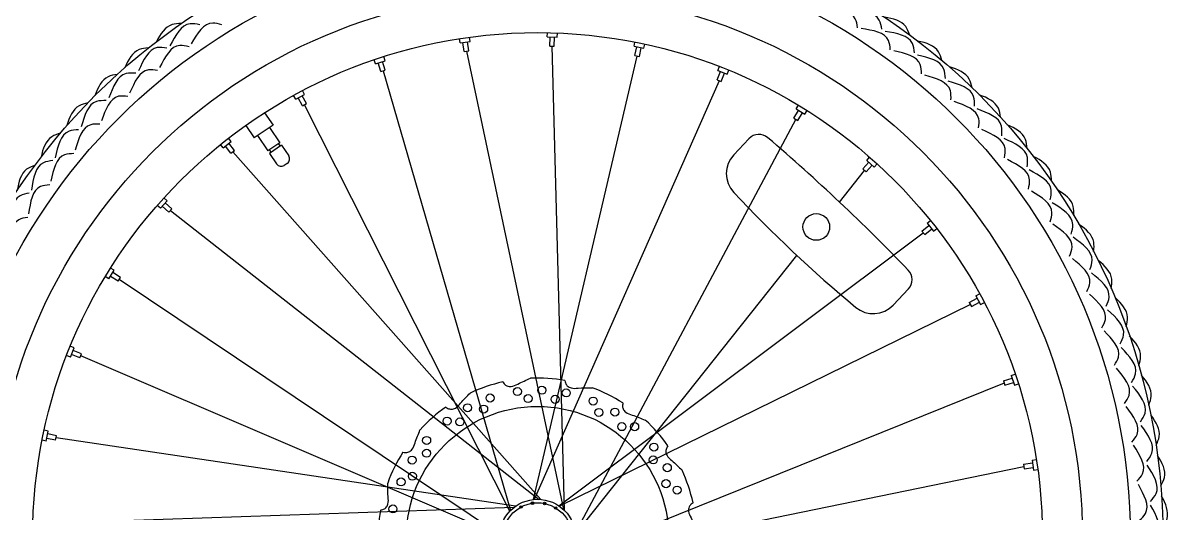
# Model space of a CAD drawing. Header units: millimetres. Extents: x -1429 to 1321, y -166 to 996.
# Drawn here: x 693 to 1321, y 295 to 564 of the extents above; entities that cross this region are included whole.
import ezdxf

# ---------------------------------------------------------------- set-up
doc = ezdxf.new("R2010")
doc.units = ezdxf.units.MM
doc.layers.add('ceco.net 419 bike wheels', color=7, linetype='Continuous')

msp = doc.modelspace()

# ---------------------------------------------------------------- linework, layer by layer
at = {"layer": 'ceco.net 419 bike wheels'}
for p, q in [((932.22, 552.6), (931.88, 554.92)), ((932.22, 552.6), (937.67, 553.4)), ((934.43, 547.94), (933.72, 552.82)), ((936.88, 548.3), (936.17, 553.18)), ((937.67, 553.4), (937.33, 555.72)), ((979.92, 555.84), (979.99, 558.19)), ((979.92, 555.84), (985.42, 555.68)), ((981.29, 550.87), (981.43, 555.8)), ((983.76, 550.8), (983.91, 555.72)), ((985.42, 555.68), (985.49, 558.02)), ((1027.46, 550.75), (1027.93, 553.04)), ((934.43, 547.94), (936.88, 548.3)), ((935.66, 548.12), (988.75, 297.07)), ((981.29, 550.87), (983.76, 550.8)), ((989.44, 296.41), (982.53, 550.83)), ((1027.46, 550.75), (1032.85, 549.63)), ((1027.94, 545.61), (1028.94, 550.44)), ((1030.37, 545.11), (1031.36, 549.94)), ((1032.85, 549.63), (1033.32, 551.93)), ((885.81, 541.13), (885.07, 543.36)), ((885.81, 541.13), (891.04, 542.86)), ((888.8, 536.93), (887.25, 541.61)), ((891.15, 537.7), (889.6, 542.38)), ((891.04, 542.86), (890.3, 545.09)), ((972.29, 302.46), (1029.15, 545.36)), ((1027.94, 545.61), (1030.37, 545.11)), ((888.8, 536.93), (891.15, 537.7)), ((889.97, 537.31), (959.74, 296.43)), ((1072.97, 532.34), (1074.79, 536.92)), ((1073.39, 537.48), (1074.25, 539.66)), ((1073.39, 537.48), (1078.5, 535.44)), ((1075.27, 531.42), (1077.09, 536)), ((1078.5, 535.44), (1079.37, 537.62)), ((1074.12, 531.88), (972.73, 302.5)), ((1072.97, 532.34), (1075.27, 531.42)), ((842.1, 521.77), (840.98, 523.84)), ((842.1, 521.77), (846.94, 524.38)), ((845.77, 518.15), (843.43, 522.49)), ((847.95, 519.33), (845.61, 523.67)), ((846.94, 524.38), (845.83, 526.45)), ((845.77, 518.15), (847.95, 519.33)), ((959.44, 296.12), (846.86, 518.74)), ((1115.01, 511.44), (1117.6, 515.64)), ((1116.31, 516.43), (1117.55, 518.43)), ((1116.31, 516.43), (1121, 513.54)), ((1121, 513.54), (1122.23, 515.54)), ((825.07, 514.35), (829.68, 507.53)), ((1116.07, 510.79), (995.36, 284.35)), ((1115.01, 511.44), (1117.12, 510.14)), ((1117.12, 510.14), (1119.71, 514.34)), ((814.73, 507.37), (819.33, 500.55)), ((829.68, 507.53), (819.33, 500.55)), ((827.82, 506.27), (833.47, 497.9)), ((802.41, 495.12), (800.95, 496.96)), ((802.41, 495.12), (806.73, 498.53)), ((806.65, 492.19), (803.6, 496.06)), ((806.73, 498.53), (805.27, 500.37)), ((808.59, 493.73), (805.54, 497.59)), ((821.19, 501.8), (826.84, 493.42)), ((833.47, 497.9), (826.84, 493.42)), ((834.36, 496.58), (827.73, 492.1)), ((832.64, 497.34), (833.53, 496.02)), ((834.36, 496.58), (838.28, 490.78)), ((1082.1, 491.29), (1090.42, 500.12)), ((806.65, 492.19), (808.59, 493.73)), ((976.46, 302.5), (807.62, 492.96)), ((827.67, 493.98), (828.56, 492.66)), ((827.73, 492.1), (831.65, 486.3)), ((1154.94, 488.25), (1156.49, 490)), ((837.47, 486.61), (835.81, 485.49)), ((1152.79, 483.57), (1156.07, 487.25)), ((1152.79, 483.57), (1154.64, 481.92)), ((1154.64, 481.92), (1157.91, 485.6)), ((1154.94, 488.25), (1159.05, 484.59)), ((1159.05, 484.59), (1160.6, 486.34)), ((1139.97, 465.43), (1153.71, 482.74)), ((767.95, 461.98), (771.61, 466.09)), ((771.61, 466.09), (769.86, 467.65)), ((774.29, 461.68), (770.6, 464.96)), ((767.95, 461.98), (766.2, 463.54)), ((772.64, 459.83), (768.96, 463.11)), ((772.64, 459.83), (774.29, 461.68)), ((773.46, 460.76), (975.51, 302.56)), ((1185.15, 449.55), (1189.01, 452.61)), ((1188.08, 453.8), (1189.92, 455.25)), ((1188.08, 453.8), (1191.49, 449.48)), ((986.22, 299.05), (1185.91, 448.58)), ((1185.15, 449.55), (1186.68, 447.61)), ((1186.68, 447.61), (1190.55, 450.67)), ((1191.49, 449.48), (1193.33, 450.93)), ((995.47, 283.4), (1116.72, 436.14)), ((739.77, 423.36), (742.66, 428.04)), ((742.66, 428.04), (740.67, 429.27)), ((739.77, 423.36), (737.78, 424.59)), ((744.76, 422.06), (740.57, 424.65)), ((746.06, 424.16), (741.87, 426.75)), ((744.76, 422.06), (746.06, 424.16)), ((745.41, 423.11), (953.7, 283.43)), ((1169.42, 408.98), (1177.74, 417.81)), ((1214.73, 414.11), (1216.79, 415.22)), ((1211.69, 409.35), (986.58, 298.81)), ((1211.11, 410.44), (1215.45, 412.77)), ((1211.11, 410.44), (1212.28, 408.26)), ((1212.28, 408.26), (1216.62, 410.59)), ((1214.73, 414.11), (1217.34, 409.26)), ((1217.34, 409.26), (1219.4, 410.37)), ((720.76, 385.55), (718.58, 386.41)), ((718.73, 380.43), (720.76, 385.55)), ((724.78, 382.32), (720.2, 384.14)), ((718.73, 380.43), (716.55, 381.3)), ((723.87, 380.02), (719.29, 381.84)), ((723.87, 380.02), (724.78, 382.32)), ((953.66, 282.99), (724.32, 381.17)), ((1234.09, 370.39), (1236.31, 371.13)), ((1230.27, 366.23), (992.25, 270.35)), ((1229.88, 367.41), (1234.56, 368.96)), ((1229.88, 367.41), (1230.66, 365.06)), ((1230.66, 365.06), (1235.34, 366.61)), ((1234.09, 370.39), (1235.82, 365.17)), ((1235.82, 365.17), (1238.04, 365.9)), ((706.57, 339.89), (704.28, 340.37)), ((705.46, 334.5), (706.57, 339.89)), ((705.46, 334.5), (703.16, 334.98)), ((710.59, 334.99), (705.76, 335.98)), ((711.09, 337.41), (706.26, 338.41)), ((710.59, 334.99), (711.09, 337.41)), ((962.6, 298.82), (710.84, 336.2)), ((991.72, 269.56), (1241.08, 320.55)), ((1240.9, 321.77), (1245.78, 322.48)), ((1240.9, 321.77), (1241.26, 319.32)), ((1245.56, 323.98), (1247.88, 324.32)), ((1245.56, 323.98), (1246.35, 318.54)), ((1241.26, 319.32), (1246.14, 320.03)), ((1246.35, 318.54), (1248.67, 318.87)), ((705.37, 289.57), (961.83, 298.26))]:
    msp.add_line(p, q, dxfattribs=at)
for centre, radius in [((974.58, 281.62), 342.61), ((974.58, 281.62), 324.72), ((974.58, 281.62), 298.54), ((974.58, 281.62), 276.61), ((1127.3, 451.77), 7.3), ((976.96, 362.34), 2.2), ((948.57, 358.07), 2.2), ((963.58, 361.63), 2.2), ((969.43, 357.78), 2.2), ((984.21, 357.35), 2.2), ((990.28, 360.84), 2.2), ((1005.06, 356.41), 2.2), ((974.58, 281.62), 71.87), ((936.28, 352.72), 2.2), ((945.06, 352.02), 2.2), ((1008.2, 350.15), 2.2), ((1017, 350.34), 2.2), ((925.05, 345.41), 2.2), ((932.04, 345), 2.2), ((1020.78, 342.39), 2.2), ((1027.78, 342.38), 2.2), ((913.83, 334.83), 2.2), ((1038.37, 331.15), 2.2), ((913.82, 327.83), 2.2), ((905.87, 324.05), 2.2), ((1037.96, 324.16), 2.2), ((1045.68, 319.92), 2.2), ((899.8, 312.1), 2.2), ((906.05, 315.24), 2.2), ((1044.97, 311.15), 2.2), ((1051.03, 307.64), 2.2), ((974.58, 281.62), 20.96), ((895.37, 297.32), 2.2), ((974.58, 281.62), 19.04), ((965.55, 298.39), 0.668), ((971.83, 300.46), 0.668), ((978.44, 300.27), 0.668), ((984.58, 297.83), 0.668)]:
    msp.add_circle(centre, radius, dxfattribs=at)
for centre, radius, start, end in [((1095.88, 494.98), 7.5, 49.41359, 136.69098), ((376.81, -344.38), 1112.75, 43.96837, 49.41359), ((835.79, 489.1), 3, 304.00978, 34.00978), ((1093.01, 481), 15, 136.69098, 223.16307), ((834.13, 487.98), 3, 214.00978, 304.00978), ((1626.42, 981.26), 746.29, 223.16307, 230.21889), ((1172.28, 422.95), 7.5, 316.69098, 43.96837), ((1158.5, 419.27), 15, 230.21889, 316.69098), ((974.58, 281.63), 87.33, 102.58066, 114.99767), ((974.58, 281.63), 87.33, 80.08066, 92.49767), ((974.58, 281.63), 87.33, 57.58066, 69.99767), ((974.58, 281.63), 87.33, 125.08066, 137.49767), ((974.58, 281.63), 87.33, 35.08066, 47.49767), ((974.58, 281.63), 87.33, 147.58066, 159.99767), ((974.58, 281.63), 87.33, 12.58066, 24.99767), ((974.58, 281.63), 87.33, 170.08066, 182.49767)]:
    msp.add_arc(centre, radius, start, end, dxfattribs=at)
for points, knots in [([(1149.94, 560.92), (1149.65, 562.68), (1148.43, 570.12), (1139.84, 570.89), (1133.29, 571.48)], [0, 0, 0, 0, 5.072032, 21.445374, 21.445374, 21.445374, 21.445374]), ([(1163.27, 560.06), (1162.91, 561.88), (1161.44, 569.34), (1152.88, 570.15), (1146.41, 570.77)], [0, 0, 0, 0, 5.278026, 21.651368, 21.651368, 21.651368, 21.651368]), ([(1178.46, 556.96), (1177.88, 558.63), (1175.61, 564.35), (1169.47, 565.95), (1164.65, 566.67)], [1.290026, 1.290026, 1.290026, 1.290026, 6.384144, 19.446481, 19.446481, 19.446481, 19.446481]), ([(779.39, 563.19), (777.62, 563.18), (771.47, 562.86), (767.99, 557.56), (765.76, 553.23)], [1.290026, 1.290026, 1.290026, 1.290026, 6.384144, 19.446481, 19.446481, 19.446481, 19.446481]), ([(789.55, 562.51), (787.73, 562.87), (780.27, 564.37), (776.25, 556.77), (773.2, 551.02)], [0, 0, 0, 0, 5.278026, 21.651368, 21.651368, 21.651368, 21.651368]), ([(801.65, 562.43), (799.94, 562.95), (792.72, 565.14), (788.24, 557.78), (784.82, 552.17)], [0, 0, 0, 0, 5.072032, 21.445374, 21.445374, 21.445374, 21.445374]), ([(1167.83, 548.85), (1167.66, 550.63), (1166.92, 558.14), (1158.41, 559.46), (1151.91, 560.47)], [0, 0, 0, 0, 5.072032, 21.445374, 21.445374, 21.445374, 21.445374]), ([(1181.08, 547.12), (1180.84, 548.96), (1179.86, 556.5), (1171.37, 557.88), (1164.95, 558.91)], [0, 0, 0, 0, 5.278026, 21.651368, 21.651368, 21.651368, 21.651368]), ([(1196.03, 543.04), (1195.57, 544.74), (1193.67, 550.6), (1187.65, 552.6), (1182.89, 553.63)], [1.290026, 1.290026, 1.290026, 1.290026, 6.384144, 19.446481, 19.446481, 19.446481, 19.446481]), ([(761.39, 549.82), (759.63, 549.7), (753.51, 548.98), (750.38, 543.46), (748.44, 538.99)], [1.290026, 1.290026, 1.290026, 1.290026, 6.384144, 19.446481, 19.446481, 19.446481, 19.446481]), ([(771.57, 549.8), (769.73, 550.05), (762.2, 551.05), (758.67, 543.21), (756.01, 537.27)], [0, 0, 0, 0, 5.278026, 21.651368, 21.651368, 21.651368, 21.651368]), ([(783.65, 550.52), (781.91, 550.92), (774.57, 552.64), (770.58, 545), (767.53, 539.17)], [0, 0, 0, 0, 5.072032, 21.445374, 21.445374, 21.445374, 21.445374]), ([(1184.9, 535.64), (1184.84, 537.43), (1184.59, 544.97), (1176.19, 546.84), (1169.77, 548.28)], [0, 0, 0, 0, 5.072032, 21.445374, 21.445374, 21.445374, 21.445374]), ([(1198, 533.05), (1197.88, 534.9), (1197.4, 542.49), (1189.01, 544.41), (1182.68, 545.87)], [0, 0, 0, 0, 5.278026, 21.651368, 21.651368, 21.651368, 21.651368]), ([(744.31, 535.31), (742.56, 535.06), (736.5, 533.94), (733.74, 528.24), (732.09, 523.65)], [1.290026, 1.290026, 1.290026, 1.290026, 6.384144, 19.446481, 19.446481, 19.446481, 19.446481]), ([(754.47, 535.95), (752.62, 536.08), (745.03, 536.58), (742.03, 528.53), (739.76, 522.43)], [0, 0, 0, 0, 5.278026, 21.651368, 21.651368, 21.651368, 21.651368]), ([(766.47, 537.46), (764.71, 537.75), (757.27, 538.98), (753.79, 531.1), (751.13, 525.08)], [0, 0, 0, 0, 5.072032, 21.445374, 21.445374, 21.445374, 21.445374]), ([(1201.06, 521.34), (1201.12, 523.13), (1201.37, 530.67), (1193.1, 533.09), (1186.79, 534.94)], [0, 0, 0, 0, 5.072032, 21.445374, 21.445374, 21.445374, 21.445374]), ([(1212.66, 527.99), (1212.3, 529.72), (1210.79, 535.69), (1204.91, 538.08), (1200.23, 539.42)], [1.290026, 1.290026, 1.290026, 1.290026, 6.384144, 19.446481, 19.446481, 19.446481, 19.446481]), ([(1213.97, 517.9), (1213.97, 519.75), (1213.98, 527.36), (1205.74, 529.83), (1199.51, 531.69)], [0, 0, 0, 0, 5.278026, 21.651368, 21.651368, 21.651368, 21.651368]), ([(750.19, 523.3), (748.41, 523.47), (740.9, 524.22), (737.94, 516.12), (735.68, 509.95)], [0, 0, 0, 0, 5.072032, 21.445374, 21.445374, 21.445374, 21.445374]), ([(1228.26, 511.89), (1228.02, 513.65), (1226.9, 519.7), (1221.19, 522.47), (1216.61, 524.11)], [1.290026, 1.290026, 1.290026, 1.290026, 6.384144, 19.446481, 19.446481, 19.446481, 19.446481]), ([(728.21, 519.7), (726.48, 519.35), (720.51, 517.83), (718.12, 511.96), (716.78, 507.27)], [1.290026, 1.290026, 1.290026, 1.290026, 6.384144, 19.446481, 19.446481, 19.446481, 19.446481]), ([(738.3, 521.01), (736.45, 521.01), (728.85, 521.03), (726.38, 512.79), (724.51, 506.56)], [0, 0, 0, 0, 5.278026, 21.651368, 21.651368, 21.651368, 21.651368]), ([(1216.25, 506.02), (1216.43, 507.79), (1217.17, 515.3), (1209.08, 518.26), (1202.9, 520.52)], [0, 0, 0, 0, 5.072032, 21.445374, 21.445374, 21.445374, 21.445374]), ([(1228.91, 501.74), (1229.03, 503.59), (1229.54, 511.17), (1221.48, 514.18), (1215.39, 516.45)], [0, 0, 0, 0, 5.278026, 21.651368, 21.651368, 21.651368, 21.651368]), ([(713.17, 503.08), (711.46, 502.61), (705.6, 500.71), (703.61, 494.69), (702.57, 489.93)], [1.290026, 1.290026, 1.290026, 1.290026, 6.384144, 19.446481, 19.446481, 19.446481, 19.446481]), ([(723.15, 505.05), (721.3, 504.93), (713.71, 504.44), (711.79, 496.06), (710.34, 489.72)], [0, 0, 0, 0, 5.278026, 21.651368, 21.651368, 21.651368, 21.651368]), ([(734.86, 508.1), (733.08, 508.16), (725.54, 508.41), (723.11, 500.14), (721.26, 493.83)], [0, 0, 0, 0, 5.072032, 21.445374, 21.445374, 21.445374, 21.445374]), ([(1230.41, 489.73), (1230.7, 491.49), (1231.93, 498.93), (1224.05, 502.42), (1218.04, 505.08)], [0, 0, 0, 0, 5.072032, 21.445374, 21.445374, 21.445374, 21.445374]), ([(1242.78, 494.81), (1242.65, 496.57), (1241.93, 502.69), (1236.42, 505.82), (1231.95, 507.77)], [1.290026, 1.290026, 1.290026, 1.290026, 6.384144, 19.446481, 19.446481, 19.446481, 19.446481]), ([(1242.76, 484.63), (1243, 486.47), (1244.01, 494.01), (1236.16, 497.53), (1230.23, 500.19)], [0, 0, 0, 0, 5.278026, 21.651368, 21.651368, 21.651368, 21.651368]), ([(720.56, 491.94), (718.78, 491.88), (711.24, 491.64), (709.36, 483.23), (707.92, 476.81)], [0, 0, 0, 0, 5.072032, 21.445374, 21.445374, 21.445374, 21.445374]), ([(1256.15, 476.81), (1256.14, 478.58), (1255.82, 484.73), (1250.52, 488.22), (1246.19, 490.45)], [1.290026, 1.290026, 1.290026, 1.290026, 6.384144, 19.446481, 19.446481, 19.446481, 19.446481]), ([(699.24, 485.51), (697.57, 484.93), (691.85, 482.65), (690.25, 476.51), (689.53, 471.69)], [1.290026, 1.290026, 1.290026, 1.290026, 6.384144, 19.446481, 19.446481, 19.446481, 19.446481]), ([(709.08, 488.12), (707.24, 487.88), (699.7, 486.9), (698.33, 478.41), (697.29, 471.99)], [0, 0, 0, 0, 5.278026, 21.651368, 21.651368, 21.651368, 21.651368]), ([(1243.47, 472.55), (1243.88, 474.29), (1245.6, 481.64), (1237.96, 485.63), (1232.13, 488.68)], [0, 0, 0, 0, 5.072032, 21.445374, 21.445374, 21.445374, 21.445374]), ([(1255.46, 466.66), (1255.83, 468.48), (1257.32, 475.93), (1249.72, 479.96), (1243.98, 483)], [0, 0, 0, 0, 5.278026, 21.651368, 21.651368, 21.651368, 21.651368]), ([(707.35, 474.88), (705.57, 474.7), (698.07, 473.97), (696.74, 465.45), (695.73, 458.95)], [0, 0, 0, 0, 5.072032, 21.445374, 21.445374, 21.445374, 21.445374]), ([(1255.39, 454.56), (1255.91, 456.27), (1258.1, 463.48), (1250.74, 467.97), (1245.12, 471.39)], [0, 0, 0, 0, 5.072032, 21.445374, 21.445374, 21.445374, 21.445374]), ([(1268.31, 457.98), (1268.42, 459.74), (1268.5, 465.9), (1263.44, 469.73), (1259.26, 472.24)], [1.290026, 1.290026, 1.290026, 1.290026, 6.384144, 19.446481, 19.446481, 19.446481, 19.446481]), ([(696.14, 470.32), (694.32, 469.96), (686.86, 468.48), (686.05, 459.92), (685.43, 453.45)], [0, 0, 0, 0, 5.278026, 21.651368, 21.651368, 21.651368, 21.651368]), ([(1266.96, 447.89), (1267.45, 449.68), (1269.42, 457.02), (1262.11, 461.54), (1256.57, 464.95)], [0, 0, 0, 0, 5.278026, 21.651368, 21.651368, 21.651368, 21.651368]), ([(695.28, 456.99), (693.52, 456.7), (686.08, 455.47), (685.31, 446.89), (684.73, 440.33)], [0, 0, 0, 0, 5.072032, 21.445374, 21.445374, 21.445374, 21.445374]), ([(1266.1, 435.82), (1266.72, 437.49), (1269.38, 444.55), (1262.34, 449.5), (1256.95, 453.29)], [0, 0, 0, 0, 5.072032, 21.445374, 21.445374, 21.445374, 21.445374]), ([(1279.22, 438.39), (1279.44, 440.14), (1279.92, 446.28), (1275.13, 450.43), (1271.12, 453.21)], [1.290026, 1.290026, 1.290026, 1.290026, 6.384144, 19.446481, 19.446481, 19.446481, 19.446481]), ([(1277.21, 428.41), (1277.81, 430.17), (1280.26, 437.36), (1273.26, 442.35), (1267.96, 446.12)], [0, 0, 0, 0, 5.278026, 21.651368, 21.651368, 21.651368, 21.651368]), ([(1275.56, 416.43), (1276.29, 418.05), (1279.41, 424.92), (1272.7, 430.33), (1267.58, 434.45)], [0, 0, 0, 0, 5.072032, 21.445374, 21.445374, 21.445374, 21.445374]), ([(1288.82, 418.13), (1289.15, 419.87), (1290.04, 425.96), (1285.52, 430.42), (1281.71, 433.45)], [1.290026, 1.290026, 1.290026, 1.290026, 6.384144, 19.446481, 19.446481, 19.446481, 19.446481]), ([(1286.16, 408.3), (1286.88, 410.02), (1289.8, 417.04), (1283.13, 422.47), (1278.09, 426.58)], [0, 0, 0, 0, 5.278026, 21.651368, 21.651368, 21.651368, 21.651368]), ([(1283.73, 396.45), (1284.57, 398.03), (1288.13, 404.68), (1281.79, 410.51), (1276.94, 414.96)], [0, 0, 0, 0, 5.072032, 21.445374, 21.445374, 21.445374, 21.445374]), ([(1297.07, 397.29), (1297.52, 399), (1298.8, 405.02), (1294.59, 409.76), (1290.98, 413.04)], [1.290026, 1.290026, 1.290026, 1.290026, 6.384144, 19.446481, 19.446481, 19.446481, 19.446481]), ([(1293.78, 387.66), (1294.6, 389.32), (1297.98, 396.13), (1291.68, 401.99), (1286.92, 406.42)], [0, 0, 0, 0, 5.278026, 21.651368, 21.651368, 21.651368, 21.651368]), ([(1290.58, 375.99), (1291.52, 377.5), (1295.51, 383.91), (1289.56, 390.14), (1285.02, 394.9)], [0, 0, 0, 0, 5.072032, 21.445374, 21.445374, 21.445374, 21.445374]), ([(1303.95, 375.95), (1304.5, 377.62), (1306.18, 383.55), (1302.28, 388.56), (1298.9, 392.06)], [1.290026, 1.290026, 1.290026, 1.290026, 6.384144, 19.446481, 19.446481, 19.446481, 19.446481]), ([(1300.03, 366.55), (1300.96, 368.16), (1304.77, 374.74), (1298.87, 380.99), (1294.41, 385.72)], [0, 0, 0, 0, 5.278026, 21.651368, 21.651368, 21.651368, 21.651368]), ([(1296.07, 355.12), (1297.11, 356.57), (1301.51, 362.7), (1295.98, 369.31), (1291.76, 374.35)], [0, 0, 0, 0, 5.072032, 21.445374, 21.445374, 21.445374, 21.445374]), ([(1309.41, 354.2), (1310.08, 355.84), (1312.13, 361.65), (1308.58, 366.89), (1305.43, 370.61)], [1.290026, 1.290026, 1.290026, 1.290026, 6.384144, 19.446481, 19.446481, 19.446481, 19.446481]), ([(955.56, 366.86), (955.77, 366.5), (956.31, 365.57), (957.91, 364.48), (960.74, 364.1), (964.93, 366.41), (968.44, 367.89), (970.77, 368.88)], [0, 0, 0, 0, 1.265155, 3.187887, 5.583091, 9.401751, 17.081344, 17.081344, 17.081344, 17.081344]), ([(989.62, 367.65), (989.68, 367.23), (989.83, 366.17), (990.89, 364.55), (993.35, 363.12), (998.12, 363.65), (1001.92, 363.67), (1004.45, 363.69)], [0, 0, 0, 0, 1.265155, 3.187887, 5.583091, 9.401751, 17.081344, 17.081344, 17.081344, 17.081344]), ([(1304.89, 345.08), (1305.92, 346.62), (1310.16, 352.94), (1304.68, 359.57), (1300.54, 364.58)], [0, 0, 0, 0, 5.278026, 21.651368, 21.651368, 21.651368, 21.651368]), ([(924.39, 353.09), (924.72, 352.84), (925.58, 352.19), (927.48, 351.8), (930.23, 352.53), (933.22, 356.27), (935.89, 358.97), (937.67, 360.78)], [0, 0, 0, 0, 1.265155, 3.187887, 5.583091, 9.401751, 17.081344, 17.081344, 17.081344, 17.081344]), ([(1021.4, 355.35), (1021.29, 354.94), (1021.03, 353.9), (1021.38, 352), (1023.11, 349.73), (1027.71, 348.4), (1031.23, 346.97), (1033.58, 346.01)], [0, 0, 0, 0, 1.265155, 3.187887, 5.583091, 9.401751, 17.081344, 17.081344, 17.081344, 17.081344]), ([(1300.19, 333.93), (1301.32, 335.31), (1306.11, 341.14), (1301.03, 348.1), (1297.15, 353.41)], [0, 0, 0, 0, 5.072032, 21.445374, 21.445374, 21.445374, 21.445374]), ([(1313.44, 332.15), (1314.21, 333.74), (1316.65, 339.4), (1313.44, 344.87), (1310.54, 348.78)], [1.290026, 1.290026, 1.290026, 1.290026, 6.384144, 19.446481, 19.446481, 19.446481, 19.446481]), ([(900.86, 328.45), (901.27, 328.34), (902.3, 328.07), (904.21, 328.43), (906.47, 330.16), (907.81, 334.76), (909.24, 338.28), (910.19, 340.63)], [0, 0, 0, 0, 1.265155, 3.187887, 5.583091, 9.401751, 17.081344, 17.081344, 17.081344, 17.081344]), ([(1308.33, 323.34), (1309.47, 324.81), (1314.1, 330.84), (1309.07, 337.81), (1305.26, 343.09)], [0, 0, 0, 0, 5.278026, 21.651368, 21.651368, 21.651368, 21.651368]), ([(1046.05, 331.82), (1045.79, 331.48), (1045.15, 330.63), (1044.75, 328.73), (1045.48, 325.98), (1049.22, 322.98), (1051.93, 320.31), (1053.73, 318.53)], [0, 0, 0, 0, 1.265155, 3.187887, 5.583091, 9.401751, 17.081344, 17.081344, 17.081344, 17.081344]), ([(1302.91, 312.53), (1304.13, 313.83), (1309.29, 319.33), (1304.68, 326.61), (1301.15, 332.16)], [0, 0, 0, 0, 5.072032, 21.445374, 21.445374, 21.445374, 21.445374]), ([(1316.02, 309.88), (1316.89, 311.41), (1319.69, 316.9), (1316.85, 322.57), (1314.21, 326.67)], [1.290026, 1.290026, 1.290026, 1.290026, 6.384144, 19.446481, 19.446481, 19.446481, 19.446481]), ([(1310.35, 301.43), (1311.57, 302.82), (1316.59, 308.53), (1312.03, 315.82), (1308.57, 321.33)], [0, 0, 0, 0, 5.278026, 21.651368, 21.651368, 21.651368, 21.651368]), ([(888.55, 296.67), (888.97, 296.73), (890.03, 296.88), (891.65, 297.94), (893.08, 300.4), (892.55, 305.16), (892.53, 308.96), (892.51, 311.5)], [0, 0, 0, 0, 1.265155, 3.187887, 5.583091, 9.401751, 17.081344, 17.081344, 17.081344, 17.081344]), ([(1304.23, 290.99), (1305.54, 292.21), (1311.04, 297.36), (1306.91, 304.92), (1303.76, 310.69)], [0, 0, 0, 0, 5.072032, 21.445374, 21.445374, 21.445374, 21.445374]), ([(1317.14, 287.49), (1318.11, 288.96), (1321.26, 294.25), (1318.79, 300.1), (1316.43, 304.36)], [1.290026, 1.290026, 1.290026, 1.290026, 6.384144, 19.446481, 19.446481, 19.446481, 19.446481]), ([(1059.82, 300.65), (1059.45, 300.43), (1058.53, 299.89), (1057.43, 298.29), (1057.06, 295.47), (1059.37, 291.27), (1060.84, 287.77), (1061.83, 285.43)], [0, 0, 0, 0, 1.265155, 3.187887, 5.583091, 9.401751, 17.081344, 17.081344, 17.081344, 17.081344]), ([(1310.92, 279.42), (1312.24, 280.73), (1317.62, 286.1), (1313.54, 293.67), (1310.46, 299.4)], [0, 0, 0, 0, 5.278026, 21.651368, 21.651368, 21.651368, 21.651368])]:
    msp.add_open_spline(points, degree=3, knots=knots, dxfattribs=at)

doc.saveas('drawing.dxf')
